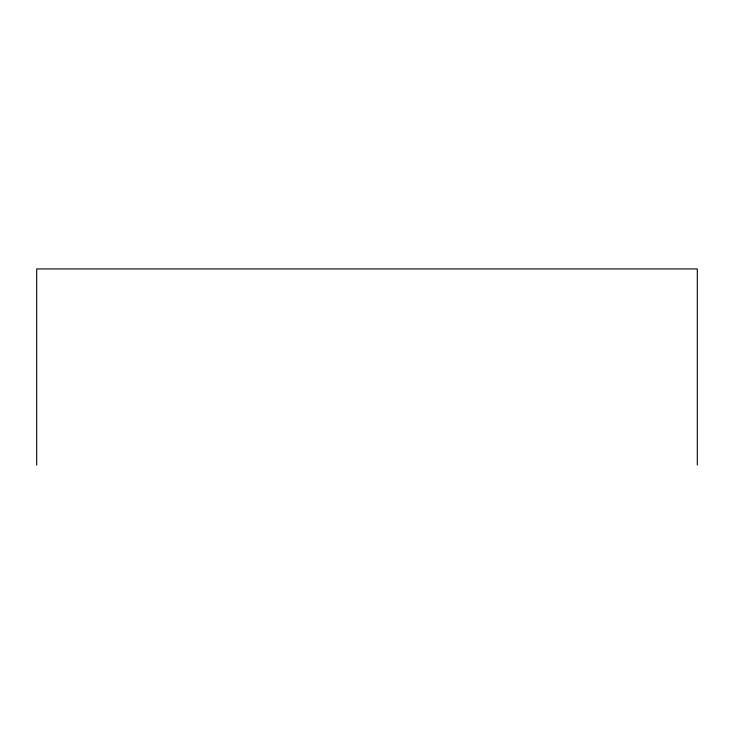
<?xml version="1.0" encoding="UTF-8"?>
<svg xmlns="http://www.w3.org/2000/svg" width="734" height="734" viewBox="0 0 734 734"><rect width="100%" height="100%" fill="white"/><g stroke="black" fill="none" stroke-linecap="round" stroke-linejoin="round"><path stroke-width="1.1" d="M697.3 465.062L697.3 268.938L36.7 268.938L36.7 465.062"/></g></svg>
